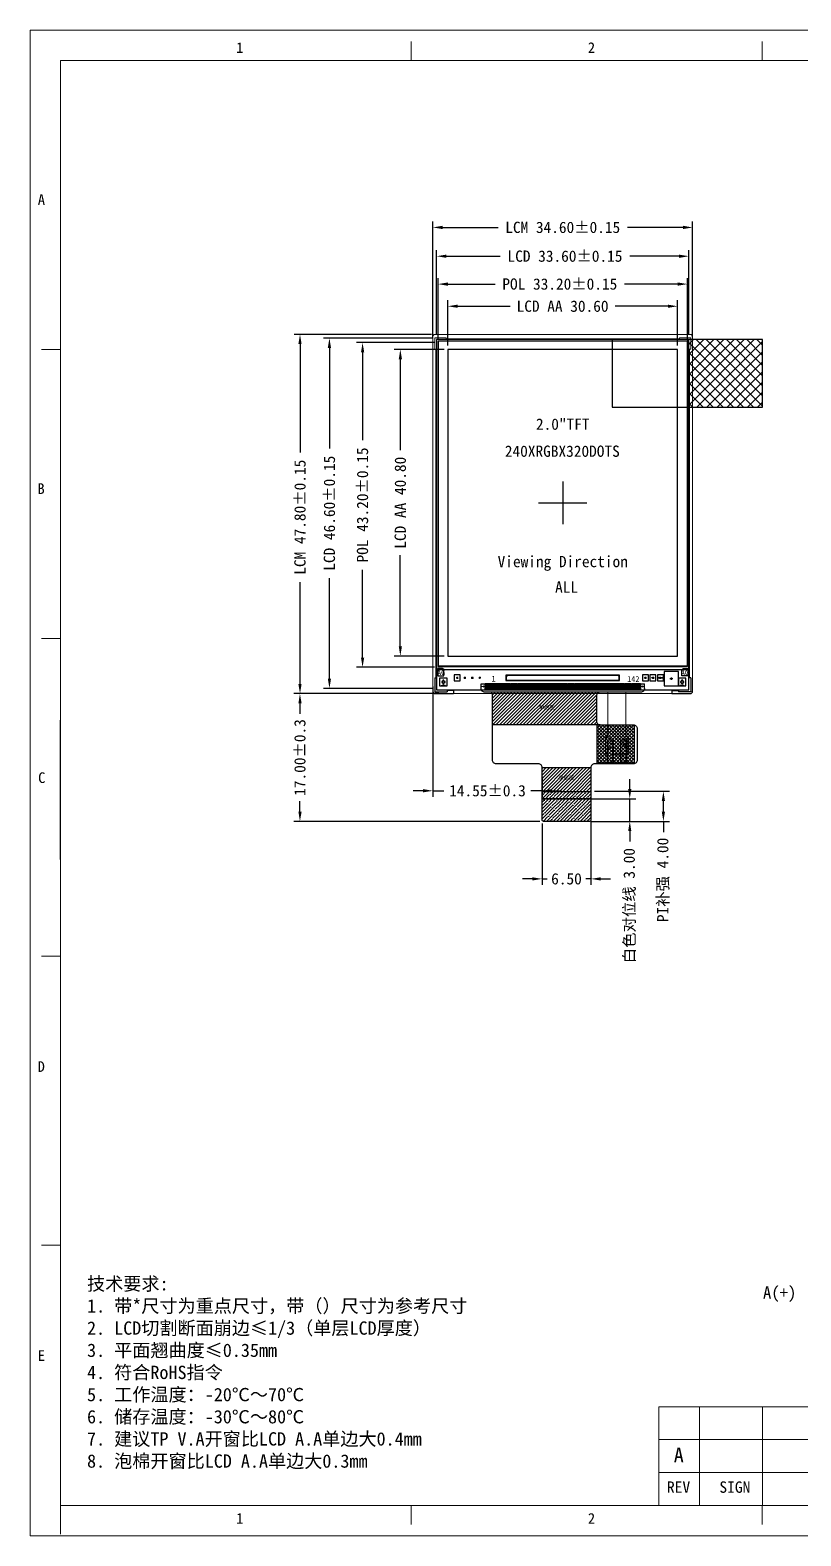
# Model space of a CAD drawing. Header units: millimetres. Extents: x 387 to 676, y -856 to -656.
# Drawn here: x 387.4 to 490, y -856.5 to -656.1 of the extents above; entities that cross this region are included whole.
import ezdxf
from ezdxf.enums import TextEntityAlignment as Align

# ---------------------------------------------------------------- set-up
doc = ezdxf.new("R2010")
doc.units = ezdxf.units.MM
doc.header["$PDMODE"] = 3
doc.layers.get('0').update_dxf_attribs({"lineweight": 9})
doc.layers.get('Defpoints').update_dxf_attribs({"lineweight": 9})
doc.layers.add('BLU', color=7, linetype='Continuous', lineweight=20)
doc.layers.add('DIM', color=4, linetype='Continuous', lineweight=13)
for name, color, linetype in [('DIM（标注）', 3, 'Continuous'), ('GATE.drawing', 3, 'Continuous'), ('ITO.drawing', 3, 'Continuous'), ('L131.drawing', 3, 'Continuous'), ('L31.drawing', 2, 'Continuous'), ('L59.drawing', 7, 'Continuous'), ('LAYOUT.drawing', 7, 'Continuous'), ('OUTLINE.drawing', 5, 'Continuous'), ('标 注', 3, 'Continuous')]:
    doc.layers.add(name, color=color, linetype=linetype)
doc.styles.add('romans', font='romans.shx')
doc.styles.add('W0$254', font='simplex_.ttf', dxfattribs={"width": 0.75})
doc.styles.add('宋体', font='')
doc.styles.add('楷体GB2312', font='')
doc.styles.get('宋体').set_extended_font_data('FangSong_GB2312')
doc.styles.get('楷体GB2312').set_extended_font_data('KaiTi_GB2312')
doc.dimstyles.new('STANDARD 03$0', dxfattribs={"dimscale": 0, "dimtxt": 1.5, "dimasz": 1.3, "dimexe": 0.8, "dimexo": 0.5, "dimgap": 0.5, "dimtad": 0, "dimzin": 0, "dimdsep": 46, "dimtxsty": 'romans', "dimcen": 1, "dimclrd": 256, "dimclre": 256, "dimclrt": 256, "dimadec": 0, "dimazin": 0, "dimtfac": 1, "dimtmove": 0, "dimatfit": 3, "dimfxl": 0, "dimtolj": 1, "dimtzin": 0, "dimlwd": -1, "dimarcsym": 0})

# ---------------------------------------------------------------- blocks, each defined once
blk = doc.blocks.new('*D2')
at = {"layer": 'Defpoints', "color": 0}
for p in [(475.61, -682.35), (441.01, -697.44), (475.61, -697.44)]:
    blk.add_point(p, dxfattribs=at)
at = {"layer": 'DIM（标注）', "lineweight": -2}
for p, q in [((441.01, -696.94), (441.01, -681.55)), ((475.61, -696.94), (475.61, -681.55))]:
    blk.add_line(p, q, dxfattribs=at)
at = {"layer": 'DIM（标注）'}
for p, q in [((442.31, -682.35), (449.69, -682.35)), ((474.31, -682.35), (466.94, -682.35))]:
    blk.add_line(p, q, dxfattribs=at)
for points in [[(442.31, -682.13), (442.31, -682.57), (441.01, -682.35)], [(474.31, -682.57), (474.31, -682.13), (475.61, -682.35)]]:
    blk.add_solid(points, dxfattribs=at)
at = {"layer": 'DIM（标注）', "color": 7, "insert": (458.31, -682.35), "char_height": 1.5, "attachment_point": 5, "style": '宋体'}
blk.add_mtext('\\A1;LCM 34.60%%P0.15', dxfattribs=at)
blk = doc.blocks.new('*D3')
at = {"layer": 'Defpoints', "color": 0}
for p in [(441.35, -696.58), (423.32, -744.38), (441.68, -744.38)]:
    blk.add_point(p, dxfattribs=at)
at = {"layer": 'DIM（标注）', "lineweight": -2}
for p, q in [((440.85, -696.58), (422.52, -696.58)), ((441.18, -744.38), (422.52, -744.38))]:
    blk.add_line(p, q, dxfattribs=at)
at = {"layer": 'DIM（标注）'}
for p, q in [((423.32, -697.88), (423.32, -712.29)), ((423.32, -743.08), (423.32, -729.54))]:
    blk.add_line(p, q, dxfattribs=at)
for points in [[(423.53, -697.88), (423.1, -697.88), (423.32, -696.58)], [(423.1, -743.08), (423.53, -743.08), (423.32, -744.38)]]:
    blk.add_solid(points, dxfattribs=at)
at = {"layer": 'DIM（标注）', "color": 7, "insert": (423.32, -720.91), "char_height": 1.5, "attachment_point": 5, "rotation": 90, "style": '宋体'}
blk.add_mtext('\\A1;LCM 47.80%%P0.15', dxfattribs=at)
blk = doc.blocks.new('*D6')
at = {"layer": 'Defpoints', "color": 0}
for p in [(455.56, -761.18), (462.06, -760.89), (462.06, -769.03)]:
    blk.add_point(p, dxfattribs=at)
at = {"layer": 'DIM（标注）', "lineweight": -2}
for p, q in [((455.56, -761.68), (455.56, -769.83)), ((462.06, -761.39), (462.06, -769.83))]:
    blk.add_line(p, q, dxfattribs=at)
at = {"layer": 'DIM（标注）'}
for p, q in [((454.26, -769.03), (452.96, -769.03)), ((455.56, -769.03), (456.23, -769.03)), ((462.06, -769.03), (461.4, -769.03)), ((463.36, -769.03), (464.66, -769.03))]:
    blk.add_line(p, q, dxfattribs=at)
for points in [[(454.26, -769.25), (454.26, -768.82), (455.56, -769.03)], [(463.36, -768.82), (463.36, -769.25), (462.06, -769.03)]]:
    blk.add_solid(points, dxfattribs=at)
at = {"layer": 'DIM（标注）', "color": 7, "insert": (458.81, -769.03), "char_height": 1.5, "attachment_point": 5, "style": '宋体'}
blk.add_mtext('\\A1;6.50', dxfattribs=at)
blk = doc.blocks.new('*D7')
at = {"layer": 'Defpoints', "color": 0}
for p in [(461.6, -758.38), (467.24, -758.38), (461.6, -761.38)]:
    blk.add_point(p, dxfattribs=at)
at = {"layer": 'DIM（标注）'}
for p, q in [((467.24, -757.08), (467.24, -755.78)), ((467.24, -761.38), (467.24, -758.38)), ((467.24, -762.68), (467.24, -764.07))]:
    blk.add_line(p, q, dxfattribs=at)
at = {"layer": 'DIM（标注）', "lineweight": -2}
for p, q in [((462.1, -758.38), (468.04, -758.38)), ((462.1, -761.38), (468.04, -761.38))]:
    blk.add_line(p, q, dxfattribs=at)
at = {"layer": 'DIM（标注）'}
for points in [[(467.02, -757.08), (467.45, -757.08), (467.24, -758.38)], [(467.45, -762.68), (467.02, -762.68), (467.24, -761.38)]]:
    blk.add_solid(points, dxfattribs=at)
at = {"layer": 'DIM（标注）', "color": 7, "insert": (467.24, -772.59), "char_height": 1.5, "attachment_point": 5, "rotation": 90, "style": '宋体'}
blk.add_mtext('\\A1;{\\fSimSun|b0|i0|c134|p2;白色对位线} 3.00', dxfattribs=at)
blk = doc.blocks.new('*D8')
at = {"layer": 'Defpoints', "color": 0}
for p in [(462.06, -757.38), (471.72, -757.38), (461.6, -761.38)]:
    blk.add_point(p, dxfattribs=at)
at = {"layer": 'DIM（标注）', "lineweight": -2}
for p, q in [((462.56, -757.38), (472.52, -757.38)), ((462.1, -761.38), (472.52, -761.38))]:
    blk.add_line(p, q, dxfattribs=at)
at = {"layer": 'DIM（标注）'}
for p, q in [((471.72, -760.08), (471.72, -758.68)), ((471.72, -761.38), (471.72, -762.81))]:
    blk.add_line(p, q, dxfattribs=at)
for points in [[(471.93, -758.68), (471.5, -758.68), (471.72, -757.38)], [(471.5, -760.08), (471.93, -760.08), (471.72, -761.38)]]:
    blk.add_solid(points, dxfattribs=at)
at = {"layer": 'DIM（标注）', "color": 7, "insert": (471.72, -769.17), "char_height": 1.5, "attachment_point": 5, "rotation": 90, "style": '宋体'}
blk.add_mtext('\\A1;PI{\\fSimSun|b0|i0|c134|p2;补强 }4.00', dxfattribs=at)
blk = doc.blocks.new('*D9')
at = {"layer": 'Defpoints', "color": 0}
for p in [(423.31, -744.38), (442.3, -744.38), (455.76, -761.38)]:
    blk.add_point(p, dxfattribs=at)
at = {"layer": 'DIM（标注）', "lineweight": -2}
for p, q in [((441.8, -744.38), (422.51, -744.38)), ((455.26, -761.38), (422.51, -761.38))]:
    blk.add_line(p, q, dxfattribs=at)
at = {"layer": 'DIM（标注）'}
for p, q in [((423.31, -745.68), (423.31, -747.09)), ((423.31, -760.08), (423.31, -758.68))]:
    blk.add_line(p, q, dxfattribs=at)
for points in [[(423.53, -745.68), (423.1, -745.68), (423.31, -744.38)], [(423.1, -760.08), (423.53, -760.08), (423.31, -761.38)]]:
    blk.add_solid(points, dxfattribs=at)
at = {"layer": 'DIM（标注）', "color": 7, "insert": (423.31, -752.88), "char_height": 1.5, "attachment_point": 5, "rotation": 90, "style": '宋体'}
blk.add_mtext('\\A1;17.00%%P0.3', dxfattribs=at)
blk = doc.blocks.new('*D10')
at = {"layer": 'Defpoints', "color": 0}
for p in [(441.01, -742.93), (455.56, -754.96), (441.01, -757.31)]:
    blk.add_point(p, dxfattribs=at)
at = {"layer": 'DIM（标注）', "lineweight": -2}
for p, q in [((441.01, -743.43), (441.01, -758.11)), ((455.56, -755.46), (455.56, -758.11))]:
    blk.add_line(p, q, dxfattribs=at)
at = {"layer": 'DIM（标注）'}
for p, q in [((439.71, -757.31), (438.41, -757.31)), ((441.01, -757.31), (442.49, -757.31)), ((455.56, -757.31), (454.08, -757.31)), ((456.86, -757.31), (458.16, -757.31))]:
    blk.add_line(p, q, dxfattribs=at)
for points in [[(439.71, -757.52), (439.71, -757.09), (441.01, -757.31)], [(456.86, -757.09), (456.86, -757.52), (455.56, -757.31)]]:
    blk.add_solid(points, dxfattribs=at)
at = {"layer": 'DIM（标注）', "color": 7, "insert": (448.29, -757.31), "char_height": 1.5, "attachment_point": 5, "style": '宋体'}
blk.add_mtext('\\A1;14.55%%P0.3', dxfattribs=at)
blk = doc.blocks.new('*D11')
at = {"layer": 'Defpoints', "color": 0}
for p in [(475.11, -686.18), (441.51, -697.08), (475.11, -697.08)]:
    blk.add_point(p, dxfattribs=at)
at = {"layer": 'DIM（标注）', "lineweight": -2}
for p, q in [((441.51, -696.58), (441.51, -685.38)), ((475.11, -696.58), (475.11, -685.38))]:
    blk.add_line(p, q, dxfattribs=at)
at = {"layer": 'DIM（标注）'}
for p, q in [((442.81, -686.18), (449.99, -686.18)), ((473.81, -686.18), (467.24, -686.18))]:
    blk.add_line(p, q, dxfattribs=at)
for points in [[(442.81, -685.97), (442.81, -686.4), (441.51, -686.18)], [(473.81, -686.4), (473.81, -685.97), (475.11, -686.18)]]:
    blk.add_solid(points, dxfattribs=at)
at = {"layer": 'DIM（标注）', "color": 7, "insert": (458.61, -686.18), "char_height": 1.5, "attachment_point": 5, "style": '宋体'}
blk.add_mtext('\\A1;LCD 33.60%%P0.15', dxfattribs=at)
blk = doc.blocks.new('*D12')
at = {"layer": 'Defpoints', "color": 0}
for p in [(474.91, -689.89), (441.71, -697.68), (474.91, -697.68)]:
    blk.add_point(p, dxfattribs=at)
at = {"layer": 'DIM（标注）', "lineweight": -2}
for p, q in [((441.71, -697.18), (441.71, -689.09)), ((474.91, -697.18), (474.91, -689.09))]:
    blk.add_line(p, q, dxfattribs=at)
at = {"layer": 'DIM（标注）'}
for p, q in [((443.01, -689.89), (449.29, -689.89)), ((473.61, -689.89), (466.55, -689.89))]:
    blk.add_line(p, q, dxfattribs=at)
for points in [[(443.01, -689.67), (443.01, -690.11), (441.71, -689.89)], [(473.61, -690.11), (473.61, -689.67), (474.91, -689.89)]]:
    blk.add_solid(points, dxfattribs=at)
at = {"layer": 'DIM（标注）', "color": 7, "insert": (457.92, -689.89), "char_height": 1.5, "attachment_point": 5, "style": '宋体'}
blk.add_mtext('\\A1;POL 33.20%%P0.15', dxfattribs=at)
blk = doc.blocks.new('*D13')
at = {"layer": 'Defpoints', "color": 0}
for p in [(473.61, -692.84), (443.01, -698.58), (473.61, -698.58)]:
    blk.add_point(p, dxfattribs=at)
at = {"layer": 'DIM（标注）', "lineweight": -2}
for p, q in [((443.01, -698.08), (443.01, -692.04)), ((473.61, -698.08), (473.61, -692.04))]:
    blk.add_line(p, q, dxfattribs=at)
at = {"layer": 'DIM（标注）'}
for p, q in [((444.31, -692.84), (451.3, -692.84)), ((472.31, -692.84), (465.29, -692.84))]:
    blk.add_line(p, q, dxfattribs=at)
for points in [[(444.31, -692.62), (444.31, -693.05), (443.01, -692.84)], [(472.31, -693.05), (472.31, -692.62), (473.61, -692.84)]]:
    blk.add_solid(points, dxfattribs=at)
at = {"layer": 'DIM（标注）', "color": 7, "insert": (458.29, -692.84), "char_height": 1.5, "attachment_point": 5, "style": '宋体'}
blk.add_mtext('\\A1;LCD AA 30.60', dxfattribs=at)
blk = doc.blocks.new('*D14')
at = {"layer": 'Defpoints', "color": 0}
for p in [(441.51, -697.08), (427.24, -743.68), (441.51, -743.68)]:
    blk.add_point(p, dxfattribs=at)
at = {"layer": 'DIM（标注）', "lineweight": -2}
for p, q in [((441.01, -697.08), (426.44, -697.08)), ((441.01, -743.68), (426.44, -743.68))]:
    blk.add_line(p, q, dxfattribs=at)
at = {"layer": 'DIM（标注）'}
for p, q in [((427.24, -698.38), (427.24, -711.76)), ((427.24, -742.38), (427.24, -729.01))]:
    blk.add_line(p, q, dxfattribs=at)
for points in [[(427.45, -698.38), (427.02, -698.38), (427.24, -697.08)], [(427.02, -742.38), (427.45, -742.38), (427.24, -743.68)]]:
    blk.add_solid(points, dxfattribs=at)
at = {"layer": 'DIM（标注）', "color": 7, "insert": (427.24, -720.38), "char_height": 1.5, "attachment_point": 5, "rotation": 90, "style": '宋体'}
blk.add_mtext('\\A1;LCD 46.60%%P0.15', dxfattribs=at)
blk = doc.blocks.new('*D15')
at = {"layer": 'Defpoints', "color": 0}
for p in [(431.65, -697.68), (441.71, -697.68), (441.71, -740.88)]:
    blk.add_point(p, dxfattribs=at)
at = {"layer": 'DIM（标注）', "lineweight": -2}
for p, q in [((441.21, -697.68), (430.85, -697.68)), ((441.21, -740.88), (430.85, -740.88))]:
    blk.add_line(p, q, dxfattribs=at)
at = {"layer": 'DIM（标注）'}
for p, q in [((431.65, -698.98), (431.65, -710.65)), ((431.65, -739.58), (431.65, -727.92))]:
    blk.add_line(p, q, dxfattribs=at)
for points in [[(431.87, -698.98), (431.44, -698.98), (431.65, -697.68)], [(431.44, -739.58), (431.87, -739.58), (431.65, -740.88)]]:
    blk.add_solid(points, dxfattribs=at)
at = {"layer": 'DIM（标注）', "color": 7, "insert": (431.65, -719.28), "char_height": 1.5, "attachment_point": 5, "rotation": 90, "style": '宋体'}
blk.add_mtext('\\A1;POL 43.20%%P0.15', dxfattribs=at)
blk = doc.blocks.new('*D16')
at = {"layer": 'Defpoints', "color": 0}
for p in [(443.01, -698.58), (436.68, -739.38), (443.01, -739.38)]:
    blk.add_point(p, dxfattribs=at)
at = {"layer": 'DIM（标注）', "lineweight": -2}
for p, q in [((442.51, -698.58), (435.88, -698.58)), ((442.51, -739.38), (435.88, -739.38))]:
    blk.add_line(p, q, dxfattribs=at)
at = {"layer": 'DIM（标注）'}
for p, q in [((436.68, -699.88), (436.68, -711.99)), ((436.68, -738.08), (436.68, -725.98))]:
    blk.add_line(p, q, dxfattribs=at)
for points in [[(436.9, -699.88), (436.47, -699.88), (436.68, -698.58)], [(436.47, -738.08), (436.9, -738.08), (436.68, -739.38)]]:
    blk.add_solid(points, dxfattribs=at)
at = {"layer": 'DIM（标注）', "color": 7, "insert": (436.68, -718.98), "char_height": 1.5, "attachment_point": 5, "rotation": 90, "style": '宋体'}
blk.add_mtext('\\A1;LCD AA 40.80', dxfattribs=at)
blk = doc.blocks.new('zw$5EE')
at = {"color": 7}
for p, q in [((-17.05, -45.1), (-17.05, -46.95)), ((-17.05, -45.1), (-16.9, -45.1)), ((17.05, -45.1), (16.9, -45.1)), ((17.05, -45.1), (17.05, -46.95)), ((-17.05, -46.95), (-15.4, -46.95)), ((-17, -47.2), (-14.55, -47.2)), ((-15.4, -46.8), (-15.4, -46.95)), ((-14.55, -46.8), (-14.55, -47.2)), ((14.55, -46.8), (14.55, -47.2)), ((14.55, -46.8), (15.4, -46.8)), ((14.55, -47.2), (17, -47.2)), ((15.4, -46.8), (15.4, -46.95)), ((17.05, -46.95), (15.4, -46.95))]:
    blk.add_line(p, q, dxfattribs=at)
for centre, start, end in [((-17, -46.9), 180, 270), ((17, -46.9), 270, 0)]:
    blk.add_arc(centre, 0.3, start, end, dxfattribs=at)
at = {"layer": 'BLU', "color": 7, "lineweight": 5}
for p, q in [((-15.55, 0.15), (-17.05, 0.15)), ((-17, 0.6), (17, 0.6)), ((15.55, 0), (-15.55, 0)), ((15.55, 0.15), (17.05, 0.15)), ((15.55, 0.15), (15.55, 0)), ((-16.9, -1.35), (-17.05, -1.35)), ((16.9, -1.35), (17.05, -1.35))]:
    blk.add_line(p, q, dxfattribs=at)
at = {"layer": 'DIM', "color": 7}
for p, q in [((-17.3, 0.3), (-17.3, -46.9)), ((-17.05, 0.15), (-17.05, -1.35)), ((-15.55, 0.15), (-15.55, 0)), ((17.05, 0.15), (17.05, -1.35)), ((17.3, 0.3), (17.3, -46.9)), ((-16.9, -1.35), (-16.9, -45.1)), ((16.9, -1.35), (16.9, -45.1)), ((-15.4, -46.8), (-14.55, -46.8)), ((-14.55, -47.2), (14.55, -47.2))]:
    blk.add_line(p, q, dxfattribs=at)
at = {"layer": 'DIM', "color": 7, "lineweight": 5}
blk.add_arc((-17, 0.3), 0.3, 90, 180, dxfattribs=at)
at = {"layer": 'DIM', "color": 7}
blk.add_arc((17, 0.3), 0.3, 0, 90, dxfattribs=at)
blk = doc.blocks.new('*U41')
at = {"layer": 'DIM（标注）', "color": 4}
blk.add_lwpolyline([(-0.05, -0.35), (0.05, -0.35), (0.05, 0.35), (-0.05, 0.35)], close=True, dxfattribs=at)
blk = doc.blocks.new('*U40')
at = {"layer": 'DIM（标注）', "color": 0, "linetype": 'ByBlock', "lineweight": -2}
for p in [(0, 0), (0.146, 0), (0.292, 0), (0.438, 0), (0.584, 0), (0.73, 0), (0.876, 0), (1.022, 0), (1.168, 0), (1.314, 0), (1.46, 0), (1.606, 0), (1.752, 0), (1.898, 0), (2.044, 0), (2.19, 0), (2.336, 0), (2.482, 0), (2.628, 0), (2.774, 0), (2.92, 0), (3.066, 0), (3.212, 0), (3.358, 0), (3.504, 0), (3.65, 0), (3.796, 0), (3.942, 0), (4.088, 0), (4.234, 0), (4.38, 0), (4.526, 0), (4.672, 0), (4.818, 0), (4.964, 0), (5.11, 0), (5.256, 0), (5.402, 0), (5.548, 0), (5.694, 0), (5.84, 0), (5.986, 0), (6.132, 0), (6.278, 0), (6.424, 0), (6.57, 0), (6.716, 0), (6.862, 0), (7.008, 0), (7.154, 0), (7.3, 0), (7.446, 0), (7.592, 0), (7.738, 0), (7.884, 0), (8.03, 0), (8.176, 0), (8.322, 0), (8.468, 0), (8.614, 0), (8.76, 0), (8.906, 0), (9.052, 0), (9.198, 0), (9.344, 0), (9.49, 0), (9.636, 0), (9.782, 0), (9.928, 0), (10.074, 0), (10.22, 0), (10.366, 0), (10.512, 0), (10.658, 0), (10.804, 0), (10.95, 0), (11.096, 0), (11.242, 0), (11.388, 0), (11.534, 0), (11.68, 0), (11.826, 0), (11.972, 0), (12.118, 0), (12.264, 0), (12.41, 0), (12.556, 0), (12.702, 0), (12.848, 0), (12.994, 0), (13.14, 0), (13.286, 0), (13.432, 0), (13.578, 0), (13.724, 0), (13.87, 0), (14.016, 0), (14.162, 0), (14.308, 0), (14.454, 0), (14.6, 0), (14.746, 0), (14.892, 0), (15.038, 0), (15.184, 0), (15.33, 0), (15.476, 0), (15.622, 0), (15.768, 0), (15.914, 0), (16.06, 0), (16.206, 0), (16.352, 0), (16.498, 0), (16.644, 0), (16.79, 0), (16.936, 0), (17.082, 0), (17.228, 0), (17.374, 0), (17.52, 0), (17.666, 0), (17.812, 0), (17.958, 0), (18.104, 0), (18.25, 0), (18.396, 0), (18.542, 0), (18.688, 0), (18.834, 0), (18.98, 0), (19.126, 0), (19.272, 0), (19.418, 0), (19.564, 0), (19.71, 0), (19.856, 0), (20.002, 0), (20.148, 0), (20.294, 0), (20.44, 0), (20.586, 0)]:
    blk.add_blockref('*U41', p, dxfattribs=at)
blk = doc.blocks.new('process_key')
at = {"layer": 'GATE.drawing'}
blk.add_lwpolyline([(0.075, 0.225), (-0.075, 0.225), (-0.075, 0.075), (-0.225, 0.075), (-0.225, -0.075), (-0.075, -0.075), (-0.075, -0.225), (0.075, -0.225), (0.075, -0.075), (0.225, -0.075), (0.225, 0.075), (0.075, 0.075), (0.075, 0.225)], close=True, dxfattribs=at)
at = {"layer": 'OUTLINE.drawing'}
blk.add_lwpolyline([(-0.5, -0.5), (0.5, -0.5), (0.5, 0.5), (-0.5, 0.5), (-0.5, -0.5)], close=True, dxfattribs=at)
at = {"layer": 'OUTLINE.drawing', "insert": (-0.007, -0.4321), "char_height": 0.05, "width": 0.64763, "attachment_point": 5, "style": 'W0$254'}
blk.add_mtext('PANEL PROC KEY', dxfattribs=at)
blk = doc.blocks.new('panel_id')
at = {"layer": 'GATE.drawing'}
blk.add_lwpolyline([(-0.95, -0.95), (0.95, -0.95), (0.95, 0.95), (-0.95, 0.95), (-0.95, -0.95)], close=True, dxfattribs=at)
at = {"layer": 'OUTLINE.drawing', "color": 3}
for points in [[(-0.95, -0.95), (0.95, -0.95), (0.95, 0.95), (-0.95, 0.95), (-0.95, -0.95)], [(-0.10375, -0.075), (-0.10375, -0.05835), (-0.0871, -0.05835), (-0.0871, 0.05835), (-0.10375, 0.05835), (-0.10375, 0.075), (-0.0538, 0.075), (-0.0538, 0.05835), (-0.07045, 0.05835), (-0.07045, -0.05835), (-0.0538, -0.05835), (-0.0538, -0.075), (-0.10375, -0.075)], [(-0.0128, -0.075), (-0.0128, 0.075), (0.07045, 0.075), (0.10375, 0.0417), (0.10375, -0.0417), (0.07045, -0.075), (0.00385, -0.075), (0.00385, -0.05835), (0.0622, -0.05835), (0.0871, -0.0333), (0.0871, 0.0333), (0.0622, 0.05835), (0.00385, 0.05835), (0.00385, -0.075), (-0.0128, -0.075)]]:
    blk.add_lwpolyline(points, close=True, dxfattribs=at)
blk = doc.blocks.new('align_r')
at = {"layer": 'L31.drawing'}
for points in [[(-0.015, -0.045), (-0.015, -0.015), (-0.045, -0.015), (-0.045, 0.015), (-0.015, 0.015), (-0.015, 0.045), (0.015, 0.045), (0.015, 0.015), (0.045, 0.015), (0.045, -0.015), (0.015, -0.015), (0.015, -0.045), (-0.015, -0.045)], [(0.025, 0.025), (0.045, 0.025), (0.045, 0.045), (0.025, 0.045), (0.025, 0.025)]]:
    blk.add_lwpolyline(points, close=True, dxfattribs=at)
at = {"layer": 'L59.drawing'}
blk.add_lwpolyline([(-0.055, -0.055), (0.055, -0.055), (0.055, 0.055), (-0.055, 0.055), (-0.055, -0.055)], close=True, dxfattribs=at)
blk = doc.blocks.new('align_l')
at = {"layer": 'L31.drawing'}
for points in [[(-0.015, -0.045), (-0.015, -0.015), (-0.045, -0.015), (-0.045, 0.015), (-0.015, 0.015), (-0.015, 0.045), (0.015, 0.045), (0.015, 0.015), (0.045, 0.015), (0.045, -0.015), (0.015, -0.015), (0.015, -0.045), (-0.015, -0.045)], [(-0.045, 0.025), (-0.025, 0.025), (-0.025, 0.045), (-0.045, 0.045), (-0.045, 0.025)]]:
    blk.add_lwpolyline(points, close=True, dxfattribs=at)
at = {"layer": 'L59.drawing'}
blk.add_lwpolyline([(-0.055, -0.055), (0.055, -0.055), (0.055, 0.055), (-0.055, 0.055), (-0.055, -0.055)], close=True, dxfattribs=at)
blk = doc.blocks.new('et_pad')
at = {"layer": 'GATE.drawing'}
blk.add_lwpolyline([(0, 0), (0.8, 0), (0.8, 0.8), (0, 0.8), (0, 0)], close=True, dxfattribs=at)
at = {"layer": 'ITO.drawing'}
blk.add_lwpolyline([(0, 0), (0.8, 0), (0.8, 0.8), (0, 0.8), (0, 0)], close=True, dxfattribs=at)
blk = doc.blocks.new('pad89v_out_line')
at = {"layer": 'L59.drawing'}
for points in [[(-7.5775, -0.349), (7.5775, -0.349), (7.5775, 0.349), (-7.5775, 0.349), (-7.5775, -0.349)], [(-7.5375, -0.309), (7.5375, -0.309), (7.5375, 0.309), (-7.5375, 0.309), (-7.5375, -0.309)], [(-7.5345, -0.306), (7.5345, -0.306), (7.5345, 0.306), (-7.5345, 0.306), (-7.5345, -0.306)]]:
    blk.add_lwpolyline(points, close=True, dxfattribs=at)
blk = doc.blocks.new('et_pad_all')
for p in [(0, -0.02674), (25.05, -0.02674)]:
    blk.add_blockref('et_pad', p)
at = {"layer": 'OUTLINE.drawing', "char_height": 0.15, "attachment_point": 5, "style": 'W0$254'}
for s, insert, width in [('GE', (0.4, 0.37326), 0.28572), ('DB', (1.4, 0.37326), 0.30001), ('DG', (2.4, 0.37326), 0.30001), ('DR', (3.4, 0.37326), 0.30001), ('GO', (25.45, 0.37326), 0.30715), ('VGG', (26.45, 0.37326), 0.42858), ('VCOM', (27.45, 0.37326), 0.60715)]:
    blk.add_mtext(s, dxfattribs=dict(at, insert=insert, width=width))
blk = doc.blocks.new('panel_down')
blk.add_blockref('et_pad_all', (-15.2752, -1.38043))
blk = doc.blocks.new('*U39')
at = {"color": 4}
for p, q in [((0, 2.83), (0, -2.83)), ((-3.21, 0), (3.21, 0))]:
    blk.add_line(p, q, dxfattribs=at)
at = {"layer": 'GATE.drawing', "color": 4, "const_width": 0.1}
for points in [[(-10.34, -24.45), (-10.84, -24.45)], [(-10.59, -24.6), (-10.59, -24.3)], [(10.34, -24.45), (10.84, -24.45)], [(10.59, -24.6), (10.59, -24.3)]]:
    blk.add_lwpolyline(points, dxfattribs=at)
at = {"layer": 'ITO.drawing', "color": 1}
for points in [[(-16.06, -22.05), (-16.65, -22.05), (-16.65, -23.05), (-15.85, -23.05), (-15.85, -22.2), (-16.06, -22.05)], [(16.06, -22.05), (16.65, -22.05), (16.65, -23.05), (15.85, -23.05), (15.85, -22.2), (16.06, -22.05)]]:
    blk.add_lwpolyline(points, close=True, dxfattribs=at)
at = {"layer": 'L131.drawing', "color": 1}
for points in [[(-7.52, -23.04), (-7.43, -23.04), (-7.43, -23.01), (-7.52, -23.01), (-7.52, -23.04)], [(-7.49, -23.07), (-7.46, -23.07), (-7.46, -22.98), (-7.49, -22.98), (-7.49, -23.07)]]:
    blk.add_lwpolyline(points, close=True, dxfattribs=at)
at = {"layer": 'LAYOUT.drawing', "color": 4}
for points in [[(-16.8, -24.9), (16.8, -24.9), (16.8, 21.7), (-16.8, 21.7), (-16.8, -24.9)], [(-16.8, -22.2), (16.8, -22.2), (16.8, 21.7), (-16.8, 21.7), (-16.8, -22.2)]]:
    blk.add_lwpolyline(points, close=True, dxfattribs=at)
at = {"layer": 'LAYOUT.drawing', "color": 6}
blk.add_lwpolyline([(-16.6, -21.8), (16.6, -21.8), (16.6, 21.5), (-16.6, 21.5)], close=True, dxfattribs=at)
at = {"layer": 'OUTLINE.drawing', "color": 4}
for p, q in [((-10.34, -24.8), (-10.34, -24.1)), ((-10.34, -24.1), (-10.24, -24.1)), ((-10.24, -24.8), (-10.34, -24.8)), ((-10.24, -24.1), (-10.24, -24.8)), ((-10.24, -24.8), (-10.24, -24.8))]:
    blk.add_line(p, q, dxfattribs=at)
for points in [[(-15.3, -20.4), (15.3, -20.4), (15.3, 20.4), (-15.3, 20.4), (-15.3, -20.4)], [(10.2, -24.8), (10.1, -24.8), (10.1, -24.1), (10.2, -24.1), (10.2, -24.8)], [(10.34, -24.8), (10.24, -24.8), (10.24, -24.1), (10.34, -24.1), (10.34, -24.8)]]:
    blk.add_lwpolyline(points, close=True, dxfattribs=at)
at = {"color": 1}
for name, p in [('process_key', (-15.9, -23.85)), ('et_pad', (-14.45, -23.7)), ('panel_down', (0.83, -22.29)), ('pad89v_out_line', (0, -23.28)), ('align_l', (-7.48, -23.03)), ('align_r', (7.48, -23.03)), ('et_pad', (10.6, -23.7)), ('et_pad', (11.6, -23.7)), ('et_pad', (12.6, -23.7)), ('panel_id', (14.45, -23.4)), ('process_key', (15.9, -23.85))]:
    blk.add_blockref(name, p, dxfattribs=at)
at = {"layer": 'DIM（标注）', "color": 4}
blk.add_blockref('*U40', (-10.29, -24.45), dxfattribs=at)
at = {"color": 4, "style": '宋体'}
for s, p in [('2.0"TFT', (0, 10.46)), ('240XRGBX320DOTS', (-0.06, 6.86))]:
    blk.add_text(s, height=1.5, dxfattribs=at).set_placement(p, align=Align.MIDDLE_CENTER)
at = {"color": 4, "char_height": 1.5, "width": 30.8502, "attachment_point": 5, "style": '宋体'}
for s, insert in [('Viewing Direction', (0, -8.07)), ('{\\F,hztxt;\\W1.84211; }\\P ALL ', (0, -9.97))]:
    blk.add_mtext(s, dxfattribs=dict(at, insert=insert))
at = {"layer": 'DIM（标注）', "color": 30, "width": 1.8782, "attachment_point": 1}
for s, insert, char_height in [('{\\fFangSong|b0|i0|c134|p0;AG}', (-16.75, -22.24), 0.7), ('{\\fFangSong|b0|i0|c134|p0;1}', (-9.49, -23.02), 0.8), ('{\\fFangSong|b0|i0|c134|p0;142}', (8.58, -23.06), 0.8), ('{\\fFangSong|b0|i0|c134|p0;AG}', (15.72, -22.24), 0.7)]:
    blk.add_mtext(s, dxfattribs=dict(at, insert=insert, char_height=char_height))

msp = doc.modelspace()

# ---------------------------------------------------------------- hatches: boundary and pattern name
at = {"layer": 'DIM（标注）'}
h = msp.add_hatch(dxfattribs=at)
h.set_pattern_fill('ANSI37', color=1, scale=0.3)
h.set_pattern_definition([(45, (437.5149, -1.3677), (-0.6735192, 0.6735192), []), (135, (437.5149, -1.3677), (-0.6735192, -0.6735192), [])])
h.paths.add_polyline_path([(484.913, -697.284), (474.913, -697.284), (474.913, -706.284), (484.913, -706.284)])
h = msp.add_hatch(dxfattribs=at)
h.set_pattern_fill('ANSI31', color=0, scale=0.1)
h.paths.add_polyline_path([(462.811, -744.682, -0.4142136), (463.311, -744.182), (448.656, -744.182, -0.4142136), (448.956, -744.482), (448.956, -748.549), (463.311, -748.549, -0.4142136), (462.811, -748.049)])
h.paths.add_polyline_path([(454.994, -746.747), (457.377, -746.747), (457.377, -745.786), (454.994, -745.786)], flags=24)
h = msp.add_hatch(dxfattribs=at)
h.set_pattern_fill('ANSI37', color=2, scale=0.1)
h.set_pattern_definition([(45, (332.75516, -7.08473), (-0.2245064, 0.2245064), []), (135, (332.75516, -7.08473), (-0.2245064, -0.2245064), [])])
h.paths.add_polyline_path([(467.86, -748.573), (462.86, -748.573), (462.86, -753.573), (467.86, -753.573)])
h = msp.add_hatch(dxfattribs=at)
h.set_pattern_fill('ANSI31', color=0, scale=0.1)
h.set_pattern_definition([(45, (344.3759, -15.53304), (-0.2245064, 0.2245064), [])])
h.paths.add_polyline_path([(462.063, -754.217), (455.563, -754.217), (455.563, -757.384), (462.063, -757.384)])
h.paths.add_polyline_path([(457.59, -756.153), (459.973, -756.153), (459.973, -755.191), (457.59, -755.191)], flags=24)
h = msp.add_hatch(dxfattribs=at)
h.set_pattern_fill('ANSI35', color=30, scale=0.1)
h.set_pattern_definition([(45, (344.3759, -15.53304), (-0.4490128, 0.4490128), []), (45, (344.8249, -15.53304), (-0.4490128, 0.4490128), [0.79375, -0.15875, 0, -0.15875])])
h.paths.add_polyline_path([(462.063, -757.384), (455.563, -757.384), (455.563, -761.184, 0.4142136), (455.763, -761.384), (461.863, -761.384, 0.4142136), (462.063, -761.184)])

# ---------------------------------------------------------------- linework, layer by layer
at = {"color": 7, "linetype": 'Continuous'}
for p, q in [((387.367, -656.096), (675.756, -656.096)), ((387.367, -656.096), (387.367, -856.451)), ((387.367, -856.451), (675.756, -856.451))]:
    msp.add_line(p, q, dxfattribs=at)
at = {"linetype": 'Continuous'}
for p, q in [((438.134, -660.144), (438.134, -657.614)), ((484.853, -660.144), (484.853, -657.614)), ((391.415, -660.144), (671.709, -660.144)), ((391.415, -663.972), (391.415, -660.144)), ((391.415, -663.972), (391.415, -856.231)), ((391.415, -698.596), (388.885, -698.596)), ((391.415, -737.048), (388.885, -737.048)), ((391.415, -779.328), (388.885, -779.328)), ((391.415, -817.779), (388.885, -817.779)), ((391.415, -852.403), (671.709, -852.403)), ((438.134, -852.403), (438.134, -854.933)), ((484.853, -852.403), (484.853, -854.933))]:
    msp.add_line(p, q, dxfattribs=at)
at = {"color": 30}
for p, q in [((464.313, -749.859), (464.313, -744.184)), ((464.313, -749.859), (464.313, -744.384)), ((464.313, -749.884), (464.313, -744.409)), ((464.313, -749.884), (464.313, -744.409)), ((466.713, -749.859), (466.713, -744.184)), ((466.713, -749.884), (466.713, -744.384)), ((466.713, -749.884), (466.713, -744.409)), ((464.013, -752.459), (464.013, -750.379)), ((464.013, -752.459), (464.013, -750.379)), ((464.013, -752.459), (464.013, -750.379)), ((464.013, -752.459), (464.013, -750.379)), ((464.213, -750.959), (465.013, -750.959)), ((464.213, -750.959), (465.013, -750.959)), ((464.213, -752.459), (464.213, -750.959)), ((464.213, -750.959), (465.013, -750.959)), ((464.213, -750.959), (465.013, -750.959)), ((464.213, -752.459), (464.213, -750.959)), ((465.013, -752.459), (465.013, -750.959)), ((465.013, -752.459), (465.013, -750.959)), ((465.013, -752.459), (465.013, -750.959)), ((465.013, -752.459), (465.013, -750.959)), ((466.013, -750.959), (466.813, -750.959)), ((466.013, -752.459), (466.013, -750.959)), ((466.013, -750.959), (466.813, -750.959)), ((466.013, -752.459), (466.013, -750.959)), ((466.013, -750.959), (466.813, -750.959)), ((466.013, -752.459), (466.013, -750.959)), ((466.013, -750.959), (466.813, -750.959)), ((466.013, -752.459), (466.013, -750.959)), ((466.813, -752.459), (466.813, -750.959)), ((466.813, -752.459), (466.813, -750.959)), ((467.013, -752.459), (467.013, -750.379)), ((467.013, -752.459), (467.013, -750.379)), ((467.013, -752.459), (467.013, -750.379)), ((467.013, -752.459), (467.013, -750.379)), ((464.013, -752.459), (464.363, -752.459)), ((464.013, -752.459), (464.363, -752.459)), ((464.663, -752.459), (466.363, -752.459)), ((464.663, -752.459), (466.363, -752.459)), ((466.663, -752.459), (467.013, -752.459)), ((466.663, -752.459), (467.013, -752.459))]:
    msp.add_line(p, q, dxfattribs=at)
at = {"color": 4, "linetype": 'Continuous'}
for p, q in [((391.415, -852.403), (391.415, -823.826)), ((542.288, -839.266), (471.117, -839.266)), ((471.117, -839.266), (471.117, -852.403)), ((476.506, -839.266), (476.506, -852.403)), ((484.897, -839.266), (484.897, -852.403)), ((542.288, -843.645), (471.117, -843.645)), ((542.288, -848.024), (471.117, -848.024)), ((542.288, -852.403), (455.443, -852.403))]:
    msp.add_line(p, q, dxfattribs=at)
at = {"color": 30}
for centre in [(466.513, -751.214), (466.513, -751.214), (464.513, -751.714), (464.513, -751.714)]:
    msp.add_circle(centre, 0.15, dxfattribs=at)
for centre, radius, start, end in [((464.313, -750.379), 0.3, 120, 180), ((464.313, -750.379), 0.3, 120, 180), ((464.313, -750.379), 0.3, 120, 180), ((464.313, -750.379), 0.3, 120, 180), ((464.013, -749.859), 0.3, 300, 0), ((464.013, -749.859), 0.3, 300, 0), ((464.013, -749.859), 0.3, 300, 0), ((464.013, -749.859), 0.3, 300, 0), ((467.013, -749.859), 0.3, 180, 240), ((467.013, -749.859), 0.3, 180, 240), ((467.013, -749.859), 0.3, 180, 240), ((467.013, -749.859), 0.3, 180, 240), ((466.713, -750.379), 0.3, 0, 60), ((466.713, -750.379), 0.3, 0, 60), ((466.713, -750.379), 0.3, 0, 60), ((466.713, -750.379), 0.3, 0, 60), ((464.513, -752.459), 0.15, 0, 180), ((464.513, -752.459), 0.15, 0, 180), ((466.513, -752.459), 0.15, 0, 180), ((466.513, -752.459), 0.15, 0, 180)]:
    msp.add_arc(centre, radius, start, end, dxfattribs=at)
at = {"layer": 'DIM（标注）', "color": 0}
for p, q in [((474.913, -697.284), (474.913, -706.284)), ((455.563, -754.217), (462.063, -754.217))]:
    msp.add_line(p, q, dxfattribs=at)
at = {"layer": 'DIM（标注）', "color": 30}
for p, q in [((447.428, -743.682), (447.428, -743.084)), ((469.198, -743.682), (469.198, -743.084)), ((463.653, -744.182), (448.656, -744.182)), ((463.311, -748.549), (448.956, -748.549)), ((455.563, -757.384), (462.063, -757.384)), ((455.563, -758.384), (462.063, -758.384))]:
    msp.add_line(p, q, dxfattribs=at)
at = {"layer": 'DIM（标注）', "color": 6}
msp.add_lwpolyline([(441.713, -740.684), (474.913, -740.684), (474.913, -697.484), (441.713, -697.484)], close=True, dxfattribs=at)
at = {"layer": 'DIM（标注）', "color": 0}
msp.add_lwpolyline([(464.913, -706.284), (484.913, -706.284), (484.913, -697.284), (464.913, -697.284)], close=True, dxfattribs=at)
at = {"layer": 'DIM（标注）', "color": 30}
msp.add_lwpolyline([(447.428, -743.084), (469.198, -743.084)], dxfattribs=at)
msp.add_lwpolyline([(469.198, -743.682, -0.4142136), (468.698, -744.182), (463.311, -744.182, 0.4142136), (462.811, -744.682), (462.811, -748.049, 0.4142136), (463.311, -748.549), (467.734, -748.549, -0.4142136), (468.234, -749.049), (468.234, -753.217, -0.4142136), (467.734, -753.717), (462.563, -753.717, 0.4142136), (462.063, -754.217), (462.063, -761.184, -0.4142136), (461.863, -761.384), (455.763, -761.384, -0.4142136), (455.563, -761.184), (455.563, -754.217, 0.4142136), (455.063, -753.717), (449.456, -753.717, -0.4142136), (448.956, -753.217), (448.956, -744.482, 0.4142136), (448.656, -744.182), (447.928, -744.182, -0.4142136), (447.428, -743.682)], format="xyb", dxfattribs=at)
at = {"layer": 'DIM（标注）', "color": 2}
for points in [[(462.86, -753.573), (467.86, -753.573), (467.86, -748.573), (462.86, -748.573)], [(464.213, -753.484), (465.013, -753.484), (465.013, -750.584), (464.213, -750.584)], [(466.013, -753.484), (466.813, -753.484), (466.813, -750.584), (466.013, -750.584)]]:
    msp.add_lwpolyline(points, close=True, dxfattribs=at)
at = {"layer": 'DIM（标注）', "color": 7, "const_width": 0.2}
msp.add_lwpolyline([(455.563, -758.384), (462.063, -758.384)], dxfattribs=at)
at = {"layer": '标 注', "color": 0}
msp.add_line((391.415, -766.462), (391.415, -747.905), dxfattribs=at)

# ---------------------------------------------------------------- block references
at = {"layer": 'DIM（标注）', "color": 30}
for name, p in [('zw$5EE', (458.313, -697.184)), ('*U39', (458.313, -718.984))]:
    msp.add_blockref(name, p, dxfattribs=at)

# ---------------------------------------------------------------- texts
at = {"color": 4, "linetype": 'Continuous', "style": '宋体'}
for s, p in [('1', (414.818, -659.132)), ('2', (461.658, -659.132)), ('A', (388.394, -679.349)), ('B', (388.346, -717.814)), ('C', (388.44, -756.272)), ('D', (388.37, -794.712)), ('E', (388.395, -833.17)), ('1', (414.818, -854.832)), ('2', (461.658, -854.832))]:
    msp.add_text(s, height=1.417, dxfattribs=at).set_placement(p)
at = {"color": 2, "lineweight": 13, "style": '宋体'}
msp.add_text('A(+)', height=1.6305, dxfattribs=at).set_placement((484.982, -824.893))
at = {"color": 1, "linetype": 'Continuous', "style": '宋体'}
msp.add_text('A', height=1.967, dxfattribs=at).set_placement((473.765, -846.681), align=Align.CENTER)
at = {"color": 4, "linetype": 'Continuous', "style": '宋体'}
for s, p in [('REV', (473.739, -850.718)), ('SIGN', (481.235, -850.718))]:
    msp.add_text(s, height=1.5178, dxfattribs=at).set_placement(p, align=Align.CENTER)
at = {"layer": 'DIM', "color": 30, "char_height": 0.472, "width": 6.05333, "attachment_point": 1, "style": '楷体GB2312'}
for s, insert in [('K', (464.487, -750.143)), ('K', (464.487, -750.143)), ('A', (466.313, -750.145)), ('A', (466.313, -750.145))]:
    msp.add_mtext(s, dxfattribs=dict(at, insert=insert))
at = {"layer": 'DIM', "lineweight": 0, "insert": (394.955, -822.016), "char_height": 1.76904, "width": 76.21406, "attachment_point": 1, "style": '宋体'}
msp.add_mtext('{\\C0;技术要求:\\P1. 带*尺寸为重点尺寸，带（）尺寸为参考尺寸\\P2. LCD切割断面崩边≤1/3（单层LCD厚度）\\P3. 平面翘曲度≤0.35mm\\P4. 符合RoHS指令\\P5. 工作温度：-20℃～70℃ \\P6. 储存温度：-30℃～80℃\\P7. 建议TP V.A开窗比LCD A.A单边大0.4mm\\P8. 泡棉开窗比LCD A.A单边大0.3mm}', dxfattribs=at)
at = {"layer": 'DIM（标注）', "color": 30, "char_height": 0.5, "width": 5.12133, "attachment_point": 1}
for insert in [(455.152, -745.936), (457.748, -755.341)]:
    msp.add_mtext('{\\fSimSun|b0|i0|c134|p2;\\C256;单层区}', dxfattribs=dict(at, insert=insert))

# ---------------------------------------------------------------- dimensions: what is measured, and where the dimension line sits
at = {"layer": 'DIM（标注）', "color": 30}
for base, p1, p2, text, picture, middle in [((475.613, -682.35), (441.013, -697.438), (475.613, -697.438), 'LCM <>%%P0.15', '*D2', (458.315, -682.35)), ((475.113, -686.183), (441.513, -697.084), (475.113, -697.084), 'LCD <>%%P0.15', '*D11', (458.613, -686.183)), ((474.913, -689.89), (441.713, -697.684), (474.913, -697.684), 'POL <>%%P0.15', '*D12', (457.919, -689.89)), ((473.613, -692.838), (443.013, -698.584), (473.613, -698.584), 'LCD AA <>', '*D13', (458.293, -692.838))]:
    dim = msp.add_linear_dim(base=base, p1=p1, p2=p2, text=text, dimstyle='STANDARD 03$0', override={"dimscale": 1, "dimtxsty": '宋体', "dimclrt": 7, "dimfxl": 1.25}, dxfattribs=at)
    dim.commit()
    dim.dimension.update_dxf_attribs({"geometry": picture, "text_midpoint": middle, "dimtype": 160})
for base, p1, p2, text, picture, middle in [((423.318, -744.384), (441.35, -696.584), (441.681, -744.384), 'LCM <>%%P0.15', '*D3', (423.318, -720.913)), ((467.238, -758.384), (461.603, -761.384), (461.603, -758.384), '{\\fSimSun|b0|i0|c134|p2;白色对位线} <>', '*D7', (467.238, -772.586)), ((471.717, -757.384), (461.603, -761.384), (462.063, -757.384), 'PI{\\fSimSun|b0|i0|c134|p2;补强 }<>', '*D8', (471.717, -769.172))]:
    dim = msp.add_linear_dim(base=base, p1=p1, p2=p2, angle=90, text=text, dimstyle='STANDARD 03$0', override={"dimscale": 1, "dimtxsty": '宋体', "dimclrt": 7, "dimfxl": 1.25}, dxfattribs=at)
    dim.commit()
    dim.dimension.update_dxf_attribs({"geometry": picture, "text_midpoint": middle, "dimtype": 160})
for base, p1, p2, text, picture, middle in [((427.237, -743.684), (441.513, -697.084), (441.513, -743.684), 'LCD <>%%P0.15', '*D14', (427.237, -720.384)), ((431.654, -697.684), (441.713, -740.884), (441.713, -697.684), 'POL <>%%P0.15', '*D15', (431.654, -719.284)), ((436.684, -739.384), (443.013, -698.584), (443.013, -739.384), 'LCD AA <>', '*D16', (436.684, -718.984)), ((423.315, -744.384), (455.763, -761.384), (442.301, -744.384), '<>%%P0.3', '*D9', (423.315, -752.884))]:
    dim = msp.add_linear_dim(base=base, p1=p1, p2=p2, angle=90, text=text, dimstyle='STANDARD 03$0', override={"dimscale": 1, "dimtxsty": '宋体', "dimclrt": 7, "dimfxl": 1.25}, dxfattribs=at)
    dim.commit()
    dim.dimension.update_dxf_attribs({"geometry": picture, "text_midpoint": middle})
dim = msp.add_linear_dim(base=(441.013, -757.308), p1=(455.563, -754.965), p2=(441.013, -742.932), text='<>%%P0.3', dimstyle='STANDARD 03$0', override={"dimscale": 1, "dimtxsty": '宋体', "dimclrt": 7, "dimfxl": 1.25}, dxfattribs=at)
dim.commit()
dim.dimension.update_dxf_attribs({"geometry": '*D10', "text_midpoint": (448.288, -757.308)})
dim = msp.add_linear_dim(base=(462.063, -769.033), p1=(455.563, -761.184), p2=(462.063, -760.89), dimstyle='STANDARD 03$0', override={"dimscale": 1, "dimtxsty": '宋体', "dimclrt": 7, "dimfxl": 1.25}, dxfattribs=at)
dim.commit()
dim.dimension.update_dxf_attribs({"geometry": '*D6', "text_midpoint": (458.813, -769.033)})

doc.saveas('drawing.dxf')
